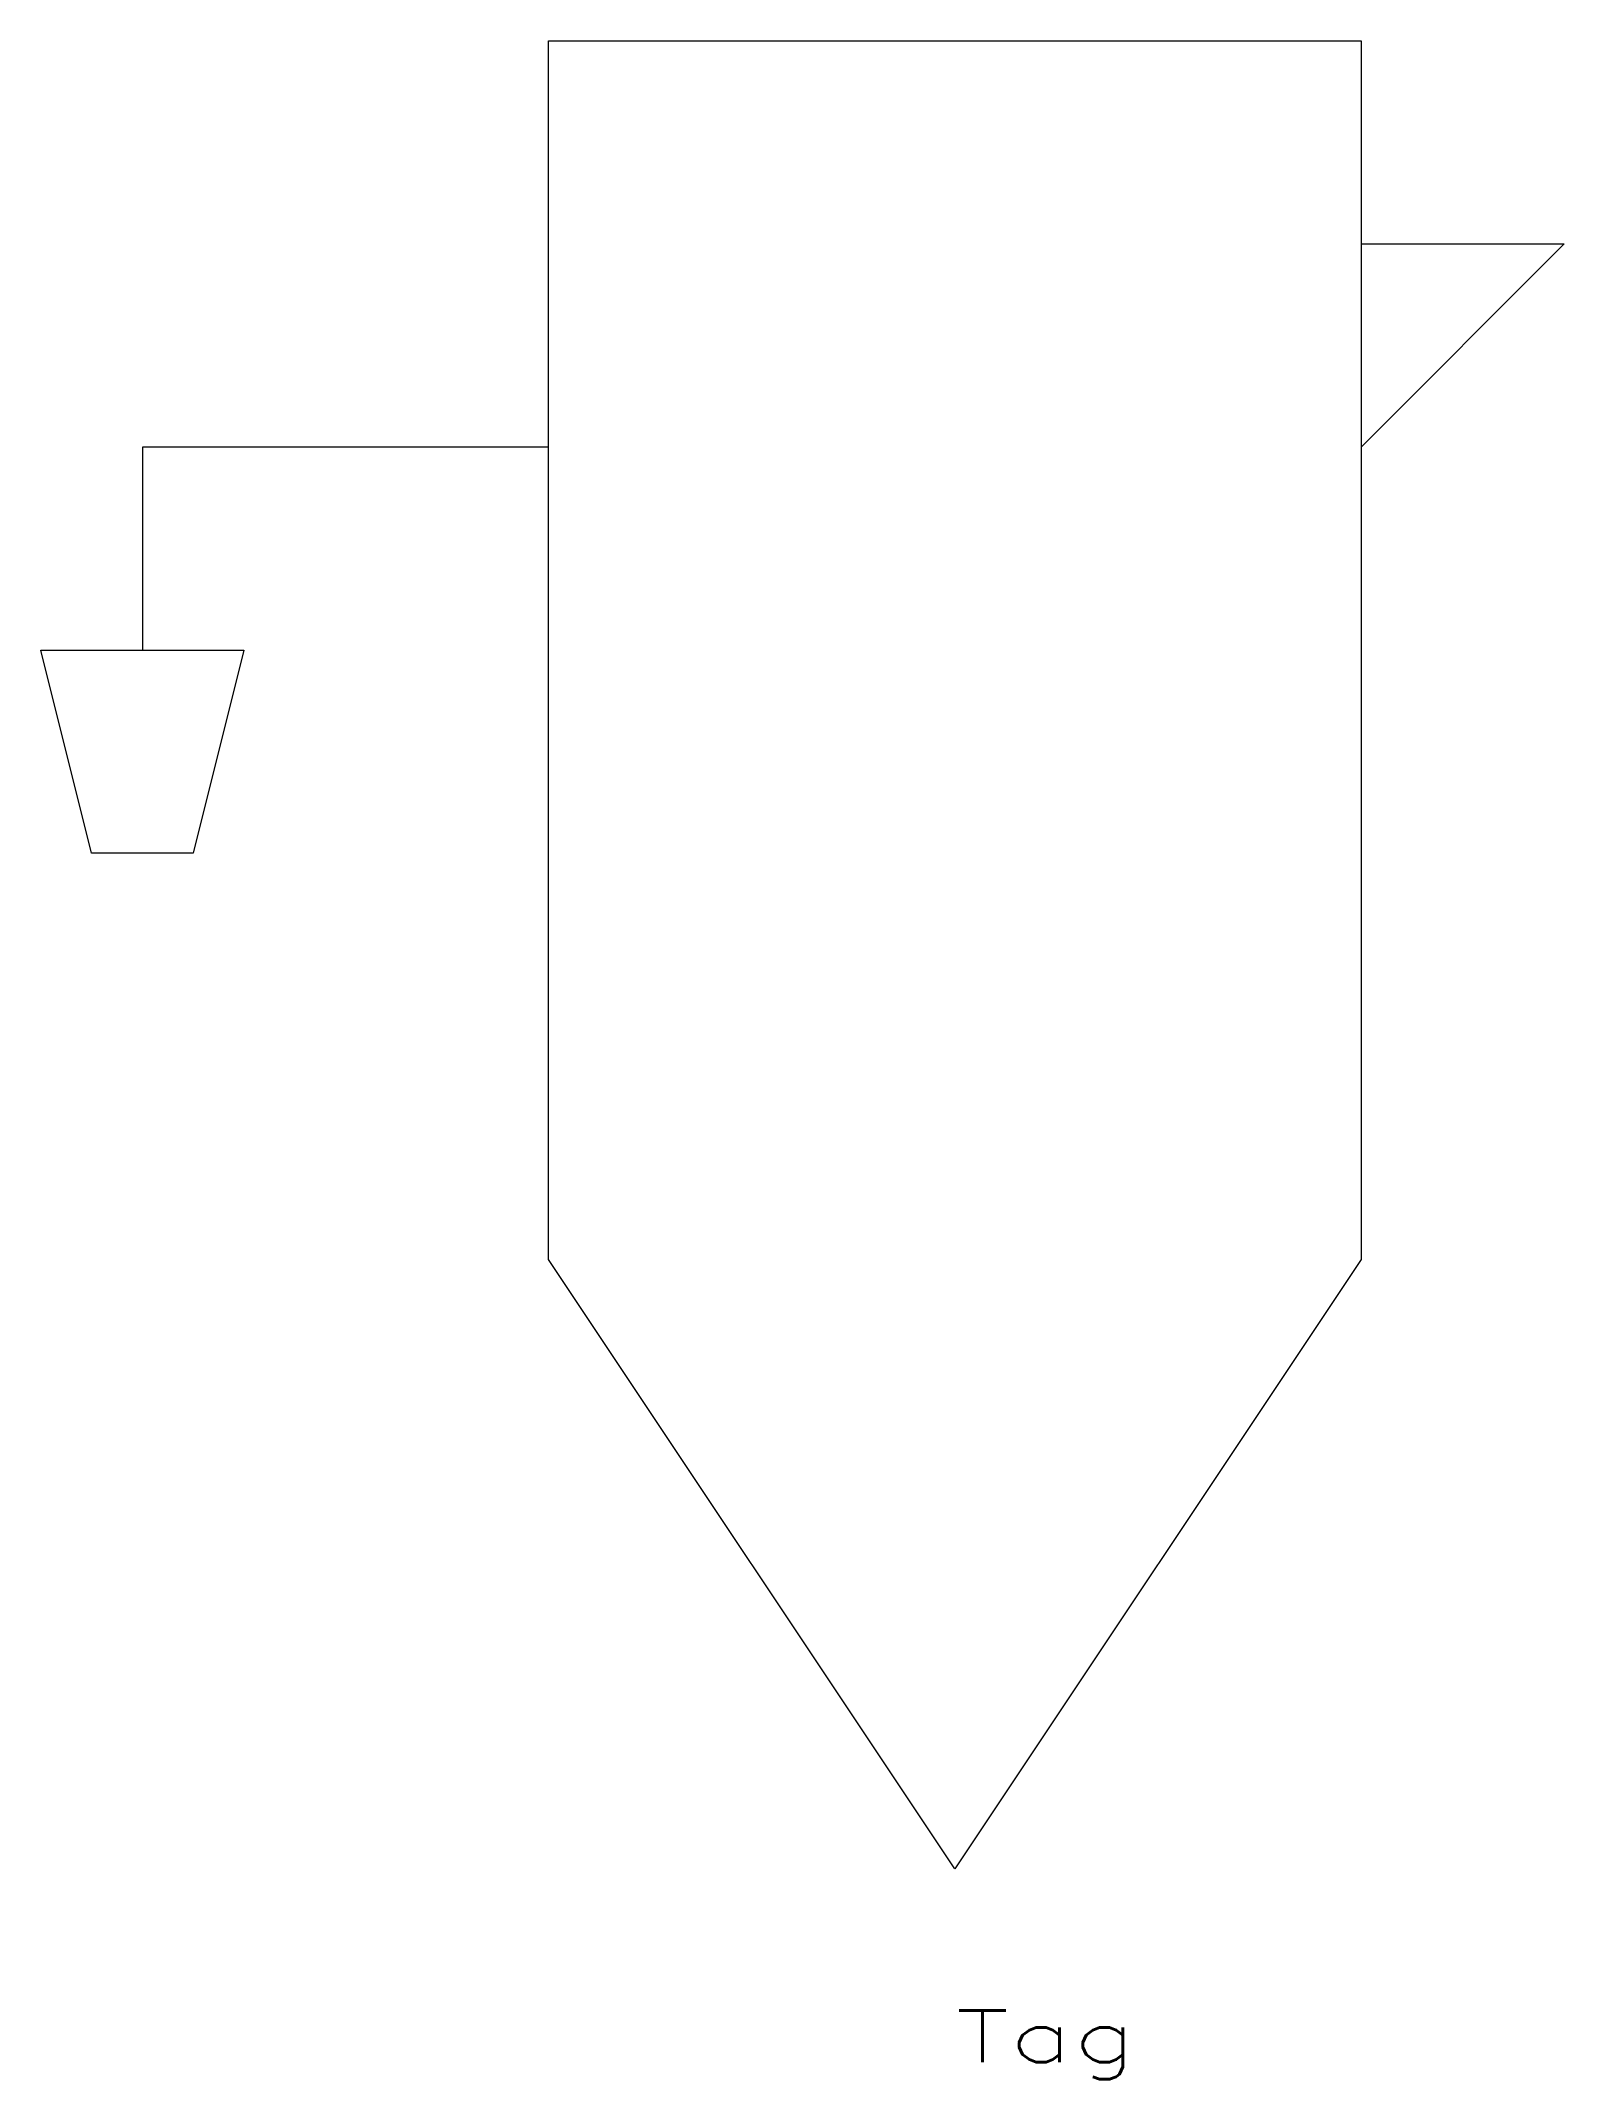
# Model space of a CAD drawing. Header units: inches. Extents: x -12.6 to 12.4, y -16.7 to 16.7.
import ezdxf
from ezdxf.enums import TextEntityAlignment as Align

# ---------------------------------------------------------------- set-up
doc = ezdxf.new("R2010")
doc.units = ezdxf.units.IN
doc.header["$MEASUREMENT"] = 0
doc.layers.get('0').update_dxf_attribs({"lineweight": 0})
doc.layers.add('1', color=7, linetype='Continuous', lineweight=0)
doc.styles.get("Standard").update_dxf_attribs({"font": 'TXT.SHX'})

msp = doc.modelspace()

# ---------------------------------------------------------------- linework, layer by layer
at = {"layer": '1', "color": 7, "linetype": 'Continuous'}
for p, q in [((-4.266, 16.729), (9.061, 16.729)), ((-4.266, -3.261), (-4.266, 16.729)), ((9.061, 16.729), (9.061, -3.261)), ((9.061, 13.398), (12.393, 13.398)), ((12.393, 13.398), (9.061, 10.066)), ((-4.266, 10.066), (-10.929, 10.066)), ((-10.929, 10.066), (-10.929, 6.734)), ((-12.595, 6.734), (-9.263, 6.734)), ((-11.762, 3.402), (-12.595, 6.734)), ((-9.263, 6.734), (-10.096, 3.402)), ((-10.096, 3.402), (-11.762, 3.402)), ((2.398, -13.257), (-4.266, -3.261)), ((9.061, -3.261), (2.398, -13.257))]:
    msp.add_line(p, q, dxfattribs=at)

# ---------------------------------------------------------------- texts
at = {"color": 7, "linetype": 'Continuous', "width": 1.361111}
msp.add_text('Tag', height=0.8463, dxfattribs=at).set_placement((2.413, -16.424), (5.375, -16.424), align=Align.FIT)

doc.saveas('drawing.dxf')
